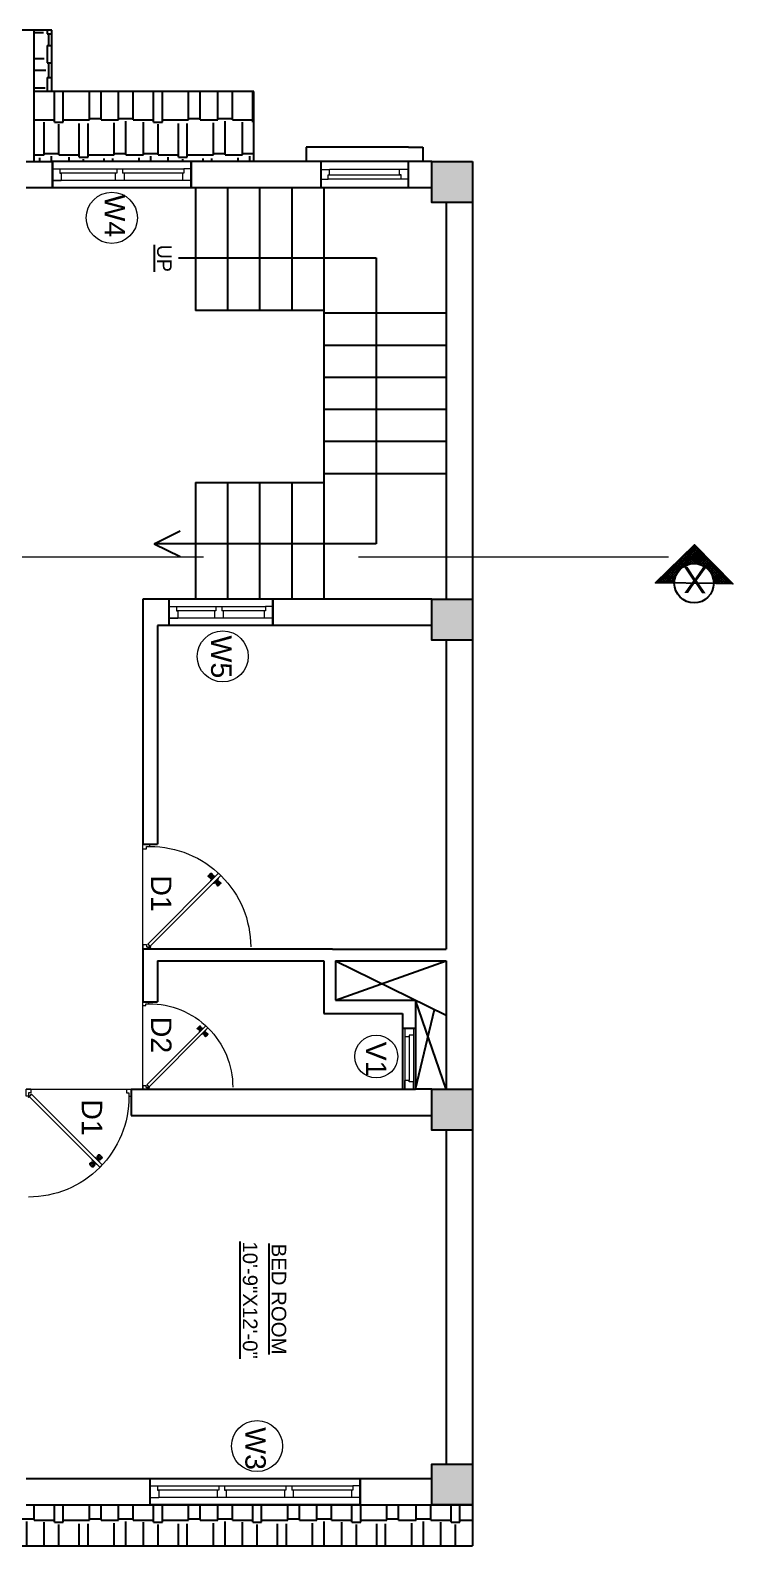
# Model space of a CAD drawing. Header units: inches. Extents: x 1397 to 20304, y -27267 to -746.
# Drawn here: x 16453 to 16694, y -18930 to -18411 of the extents above; entities that cross this region are included whole.
import ezdxf

# ---------------------------------------------------------------- set-up
doc = ezdxf.new("R2010")
doc.units = ezdxf.units.IN
doc.header["$LTSCALE"] = 17
doc.header["$MEASUREMENT"] = 0
doc.linetypes.add('21_FP_00$0$HIDDEN', pattern=[0.375, 0.25, -0.125])
doc.linetypes.add('PHANTOM2', pattern=[1.25, 0.625, -0.125, 0.125, -0.125, 0.125, -0.125])
for name, color, linetype, lineweight in [('25 BOT BAR', 12, 'Continuous', 25), ('aa_section_line', 2, 'PHANTOM2', 13), ('DOOR & WIN', 1, 'Continuous', 25), ('OUTLINE', 1, 'Continuous', 25), ('PUERTAS', 7, 'Continuous', 9), ('TEXT', 231, 'Continuous', 20), ('WINDOW FRAME PLAN', 162, 'Continuous', 18)]:
    doc.layers.add(name, color=color, linetype=linetype, lineweight=lineweight)
doc.layers.add('A-Sect-Iden', color=111, linetype='Continuous')
doc.styles.add('DIMTEXT', font='arial.ttf', dxfattribs={"height": 6})
doc.styles.add('HEADING', font='swissel.ttf')
pattern_1 = [(360, (34998.502, -8445.25), (25.5, 12), [6, -5, 7, -3, 9, -4]), (360, (35004.502, -8444.75), (25.5, 12), [5, -19, 4, -6]), (360, (35016.502, -8446), (25.5, 12), [3, -31]), (90, (34998.502, -8445.25), (-8.5, 12), [11.5, -36.5]), (90, (35004.502, -8445.25), (-8.5, 12), [11.25, -36.75]), (90, (35009.502, -8445.25), (-8.5, 12), [10.5, -37.5]), (90, (35016.502, -8446), (-8.5, 12), [11.5, -36.5]), (90, (35019.502, -8446), (-8.5, 12), [11.5, -36.5]), (90, (35028.502, -8445.25), (-8.5, 12), [11, -37])]

# ---------------------------------------------------------------- blocks, each defined once
blk = doc.blocks.new('3ft')
at = {"layer": 'PUERTAS', "color": 6}
for p, q in [((1.01, 2.52), (25.23, 26.74)), ((26.05, 25.92), (25.23, 26.74)), ((26.05, 25.92), (1.77, 1.64)), ((0, 2.4), (0, 0)), ((0.72, 2.4), (0, 2.4)), ((1.6, 0), (0, 0)), ((0.72, 1.52), (0.72, 2.44)), ((0.8, 1.52), (0.72, 1.52)), ((0.8, 1.52), (0.8, 2.41)), ((0.8, 1.2), (0.8, 1.52)), ((1.6, 1.2), (0.8, 1.2)), ((1.57, 1.84), (0.94, 2.47)), ((1.63, 1.89), (0.97, 2.55)), ((1.63, 1.89), (1.57, 1.84)), ((1.77, 1.64), (1.57, 1.84)), ((1.6, 0), (1.6, 1.2)), ((34.4, 0), (34.4, 1.2)), ((34.4, 1.2), (35.2, 1.2)), ((34.4, 0), (36, 0)), ((35.2, 1.2), (35.2, 2.4)), ((35.2, 2.4), (36, 2.4)), ((36, 0), (36, 2.4))]:
    blk.add_line(p, q, dxfattribs=at)
at = {"layer": 'PUERTAS', "color": 1}
for p, q in [((21.67, 25.73), (22.17, 26.23)), ((21.7, 25.82), (22.14, 26.26)), ((22.58, 26.7), (22.14, 26.26)), ((22.67, 26.73), (22.17, 26.23)), ((22.61, 26.67), (22.58, 26.7)), ((23.45, 25.91), (22.79, 26.73)), ((22.49, 24.95), (21.67, 25.61)), ((21.73, 25.79), (21.7, 25.82)), ((22.6, 24.96), (23.02, 25.38)), ((22.61, 24.25), (22.92, 24.72)), ((22.62, 24.13), (22.61, 24.14)), ((22.7, 25.07), (22.71, 25.06)), ((22.82, 25.06), (23.08, 25.32)), ((22.94, 24.95), (22.83, 25.07)), ((22.92, 24.72), (22.92, 24.72)), ((22.93, 24.94), (23.19, 25.21)), ((22.93, 24.84), (22.93, 24.83)), ((23.44, 25.81), (23.02, 25.38)), ((23.34, 25.58), (23.08, 25.32)), ((23.46, 25.47), (23.19, 25.21)), ((23.33, 25.7), (23.34, 25.69)), ((23.45, 25.46), (23.33, 25.57)), ((23.44, 23.31), (23.45, 23.3)), ((23.56, 23.3), (24.03, 23.61)), ((23.57, 25.47), (23.57, 25.47)), ((24.15, 25.79), (23.68, 25.48)), ((23.68, 25.48), (23.68, 25.48)), ((24.03, 23.61), (24.03, 23.62)), ((24.14, 23.62), (24.14, 23.62)), ((24.25, 23.62), (24.51, 23.89)), ((24.27, 25.78), (24.26, 25.79)), ((24.26, 23.29), (24.69, 23.71)), ((24.26, 23.63), (24.37, 23.52)), ((24.26, 23.18), (24.92, 22.37)), ((24.37, 23.52), (24.63, 23.77)), ((24.37, 23.4), (24.37, 23.4)), ((24.78, 24.15), (24.51, 23.89)), ((24.89, 24.03), (24.63, 23.77)), ((25.11, 24.14), (24.69, 23.71)), ((24.77, 24.14), (24.88, 24.03)), ((24.79, 24.38), (24.78, 24.37)), ((24.78, 24.26), (24.78, 24.26)), ((25.1, 24.84), (24.79, 24.38)), ((25, 24.03), (25, 24.03)), ((25.04, 22.36), (25.54, 22.86)), ((25.09, 24.96), (25.1, 24.95)), ((25.1, 22.42), (25.13, 22.39)), ((25.13, 22.39), (25.57, 22.83)), ((25.22, 24.14), (26.03, 23.48)), ((26.04, 23.37), (25.54, 22.86)), ((26.01, 23.27), (25.57, 22.83)), ((25.98, 23.3), (26.01, 23.27))]:
    blk.add_line(p, q, dxfattribs=at)
at = {"layer": 'PUERTAS', "color": 8}
for p, q in [((22.13, 26.28), (21.98, 26.13)), ((22.88, 25.24), (22.01, 26.06)), ((22.13, 26.28), (22.27, 26.42)), ((22.29, 26.41), (22.27, 26.42)), ((23.16, 25.52), (22.34, 26.39)), ((23.3, 25.66), (22.5, 26.56)), ((23.41, 25.77), (22.65, 26.71)), ((23.46, 25.83), (22.72, 26.75)), ((22.57, 24.94), (21.65, 25.68)), ((22.63, 24.99), (21.69, 25.75)), ((22.74, 25.1), (21.84, 25.9)), ((22.69, 24.32), (23.02, 24.83)), ((22.95, 24.96), (22.84, 25.07)), ((22.98, 24.99), (22.86, 25.1)), ((23.03, 25.04), (22.91, 25.15)), ((22.91, 24.53), (23.1, 24.91)), ((23.11, 25.12), (22.99, 25.23)), ((23.13, 24.76), (23.18, 24.99)), ((23.28, 25.3), (23.17, 25.41)), ((23.36, 25.37), (23.25, 25.49)), ((23.31, 24.94), (23.28, 25.08)), ((23.41, 25.43), (23.3, 25.54)), ((23.46, 25.09), (23.32, 25.13)), ((23.44, 25.45), (23.33, 25.56)), ((23.64, 25.27), (23.41, 25.22)), ((23.87, 25.49), (23.49, 25.3)), ((24.08, 25.71), (23.57, 25.38)), ((23.63, 23.38), (24.14, 23.72)), ((23.84, 23.6), (24.22, 23.79)), ((24.07, 23.82), (24.3, 23.88)), ((24.25, 24), (24.39, 23.97)), ((24.25, 23.26), (24.99, 22.34)), ((24.27, 23.64), (24.38, 23.53)), ((24.3, 23.67), (24.41, 23.56)), ((24.3, 23.32), (25.06, 22.38)), ((24.35, 23.72), (24.46, 23.61)), ((24.4, 24.15), (24.43, 24.01)), ((24.41, 23.43), (25.2, 22.53)), ((24.43, 23.8), (24.54, 23.69)), ((24.58, 24.33), (24.52, 24.1)), ((24.55, 23.57), (25.37, 22.7)), ((24.6, 23.97), (24.72, 23.86)), ((24.8, 24.56), (24.61, 24.18)), ((25.02, 24.77), (24.68, 24.26)), ((24.68, 24.05), (24.79, 23.94)), ((24.73, 24.1), (24.85, 23.99)), ((24.76, 24.13), (24.87, 24.02)), ((24.83, 23.85), (25.7, 23.03)), ((24.97, 23.99), (25.87, 23.2)), ((25.08, 24.1), (26.02, 23.34)), ((25.14, 24.15), (26.06, 23.41)), ((25.58, 22.82), (25.43, 22.67)), ((25.58, 22.82), (25.73, 22.97)), ((25.72, 22.98), (25.73, 22.97)), ((0, 0), (36, 0))]:
    blk.add_line(p, q, dxfattribs=at)
at = {"layer": 'PUERTAS', "color": 2}
for p, q in [((21.99, 26.11), (21.98, 26.13)), ((25.42, 22.68), (25.43, 22.67))]:
    blk.add_line(p, q, dxfattribs=at)
at = {"layer": 'PUERTAS', "color": 6}
for radius in [0.155, 0.0752]:
    blk.add_circle((0.82, 2.56), radius, dxfattribs=at)
blk.add_arc((0.82, 2.56), 34.38, 359.7285, 90.0333, dxfattribs=at)
at = {"layer": 'PUERTAS', "color": 1}
for centre, start, end in [((22.73, 26.68), 38.9236, 135), ((22.54, 25.01), 231.0764, 315), ((22.67, 24.2), 135, 225), ((22.77, 25.12), 225, 315), ((22.99, 24.89), 135, 219.7428), ((22.87, 24.78), 315, 39.7428), ((23.28, 25.63), 315, 45), ((23.39, 25.86), 315, 38.9236), ((23.51, 23.36), 225, 315), ((23.51, 25.41), 50.2572, 135), ((23.62, 25.53), 230.2572, 315), ((24.09, 23.56), 50.2572, 135), ((24.2, 23.68), 230.2572, 315), ((24.2, 25.73), 45, 135), ((24.32, 23.23), 135, 218.9236), ((24.42, 23.46), 135, 225), ((24.84, 24.31), 135, 219.7428), ((24.72, 24.21), 315, 39.7428), ((24.94, 23.98), 45, 135), ((24.98, 22.42), 218.9236, 315), ((25.04, 24.89), 315, 45), ((25.17, 24.08), 51.0764, 135), ((25.98, 23.42), 315, 51.0764)]:
    blk.add_arc(centre, 0.08, start, end, dxfattribs=at)
blk = doc.blocks.new('*U2802')
at = {"color": 3, "xscale": -1}
blk.add_blockref('3ft', (42, 0), dxfattribs=at)
blk = doc.blocks.new('2ft6in')
at = {"layer": 'PUERTAS', "color": 2}
for p, q in [((0.84, 2.1), (21.02, 22.28)), ((21.71, 21.6), (1.47, 1.37)), ((18.33, 21.76), (18.31, 21.77)), ((21.71, 21.6), (21.02, 22.28)), ((21.18, 18.9), (21.2, 18.89)), ((0, 2), (0, 0)), ((0.6, 2), (0, 2)), ((1.33, 0), (0, 0)), ((0.6, 1.26), (0.6, 2.04)), ((0.67, 1.26), (0.6, 1.26)), ((0.67, 1.26), (0.67, 2.01)), ((0.67, 1), (0.67, 1.26)), ((1.33, 1), (0.67, 1)), ((1.31, 1.53), (0.79, 2.06)), ((1.36, 1.58), (0.81, 2.12)), ((1.36, 1.58), (1.31, 1.53)), ((1.47, 1.37), (1.31, 1.53)), ((1.33, 0), (1.33, 1)), ((28.67, 0), (28.67, 1)), ((28.67, 1), (29.33, 1)), ((28.67, 0), (30, 0)), ((29.33, 1), (29.33, 2)), ((29.33, 2), (30, 2)), ((30, 0), (30, 2))]:
    blk.add_line(p, q, dxfattribs=at)
at = {"layer": 'PUERTAS', "color": 8}
for p, q in [((18.81, 20.78), (18.04, 21.4)), ((18.86, 20.83), (18.08, 21.46)), ((18.95, 20.92), (18.2, 21.58)), ((18.44, 21.9), (18.31, 21.77)), ((19.07, 21.03), (18.34, 21.72)), ((18.44, 21.9), (18.56, 22.02)), ((18.58, 22.01), (18.56, 22.02)), ((19.3, 21.26), (18.61, 22)), ((19.42, 21.38), (18.75, 22.14)), ((19.51, 21.48), (18.88, 22.26)), ((19.55, 21.53), (18.93, 22.3)), ((19.13, 20.8), (19.03, 20.9)), ((19.15, 20.82), (19.05, 20.92)), ((19.19, 20.87), (19.1, 20.96)), ((19.25, 20.93), (19.16, 21.02)), ((19.28, 20.63), (19.32, 20.83)), ((19.4, 21.08), (19.31, 21.17)), ((19.47, 21.15), (19.38, 21.24)), ((19.43, 20.78), (19.4, 20.9)), ((19.51, 21.19), (19.42, 21.28)), ((19.55, 20.91), (19.43, 20.94)), ((19.53, 21.21), (19.44, 21.3)), ((19.7, 21.06), (19.51, 21.01)), ((19.89, 21.24), (19.58, 21.08)), ((20.07, 21.42), (19.64, 21.15)), ((18.91, 20.27), (19.19, 20.69)), ((19.09, 20.44), (19.25, 20.76)), ((19.69, 19.49), (20.12, 19.76)), ((19.87, 19.67), (20.18, 19.83)), ((20.06, 19.85), (20.25, 19.9)), ((20.21, 20), (20.33, 19.97)), ((20.21, 19.38), (20.83, 18.61)), ((20.23, 19.7), (20.32, 19.61)), ((20.25, 19.72), (20.34, 19.63)), ((20.25, 19.43), (20.88, 18.65)), ((20.29, 19.76), (20.38, 19.67)), ((20.33, 20.13), (20.36, 20.01)), ((20.34, 19.53), (21, 18.77)), ((20.36, 19.83), (20.45, 19.74)), ((20.48, 20.28), (20.44, 20.08)), ((20.46, 19.64), (21.14, 18.91)), ((20.5, 19.98), (20.6, 19.89)), ((20.67, 20.47), (20.51, 20.15)), ((20.85, 20.64), (20.57, 20.22)), ((20.57, 20.04), (20.66, 19.95)), ((20.61, 20.09), (20.7, 19.99)), ((20.63, 20.11), (20.72, 20.01)), ((20.69, 19.87), (21.42, 19.19)), ((20.81, 19.99), (21.56, 19.33)), ((20.9, 20.08), (21.68, 19.45)), ((20.95, 20.13), (21.72, 19.51)), ((21.32, 19.01), (21.2, 18.89)), ((21.32, 19.01), (21.44, 19.14)), ((21.43, 19.15), (21.44, 19.14)), ((0, 0), (30, 0))]:
    blk.add_line(p, q, dxfattribs=at)
at = {"layer": 'PUERTAS', "color": 1}
for p, q in [((18.06, 21.44), (18.48, 21.86)), ((18.74, 20.79), (18.06, 21.34)), ((18.08, 21.51), (18.45, 21.88)), ((18.11, 21.49), (18.08, 21.51)), ((18.82, 22.25), (18.45, 21.88)), ((18.9, 22.28), (18.48, 21.86)), ((18.84, 22.23), (18.82, 22.25)), ((18.83, 20.8), (19.18, 21.15)), ((18.92, 20.89), (18.93, 20.88)), ((19.54, 21.59), (18.99, 22.27)), ((19.02, 20.88), (19.24, 21.1)), ((19.12, 20.8), (19.03, 20.89)), ((19.11, 20.79), (19.33, 21.01)), ((19.54, 21.5), (19.18, 21.15)), ((19.45, 21.31), (19.24, 21.1)), ((19.55, 21.22), (19.33, 21.01)), ((19.45, 21.41), (19.45, 21.41)), ((19.54, 21.22), (19.45, 21.31)), ((19.64, 21.23), (19.64, 21.23)), ((19.74, 21.24), (19.73, 21.23)), ((20.12, 21.49), (19.74, 21.24)), ((20.22, 21.48), (20.22, 21.49)), ((20.91, 20.8), (20.91, 20.79)), ((18.84, 20.21), (19.1, 20.6)), ((18.85, 20.11), (18.84, 20.12)), ((19.1, 20.7), (19.11, 20.69)), ((19.1, 20.6), (19.1, 20.6)), ((19.53, 19.43), (19.54, 19.42)), ((19.64, 19.42), (20.02, 19.67)), ((20.02, 19.67), (20.03, 19.68)), ((20.12, 19.68), (20.12, 19.68)), ((20.21, 19.69), (20.43, 19.9)), ((20.22, 19.41), (20.57, 19.76)), ((20.22, 19.69), (20.31, 19.6)), ((20.22, 19.32), (20.76, 18.64)), ((20.31, 19.6), (20.52, 19.81)), ((20.31, 19.5), (20.31, 19.5)), ((20.65, 20.12), (20.43, 19.9)), ((20.74, 20.03), (20.52, 19.81)), ((20.93, 20.11), (20.57, 19.76)), ((20.64, 20.11), (20.73, 20.02)), ((20.66, 20.31), (20.65, 20.31)), ((20.65, 20.21), (20.65, 20.22)), ((20.91, 20.7), (20.66, 20.31)), ((20.84, 20.02), (20.83, 20.03)), ((20.86, 18.63), (21.28, 19.05)), ((20.91, 18.68), (20.94, 18.66)), ((20.94, 18.66), (21.31, 19.03)), ((21.02, 20.12), (21.7, 19.57)), ((21.7, 19.47), (21.28, 19.05)), ((21.67, 19.4), (21.31, 19.03)), ((21.65, 19.42), (21.67, 19.4))]:
    blk.add_line(p, q, dxfattribs=at)
at = {"layer": 'PUERTAS', "color": 2}
for radius in [0.129, 0.0627]:
    blk.add_circle((0.68, 2.14), radius, dxfattribs=at)
at = {"layer": 'PUERTAS', "color": 8}
blk.add_arc((0.68, 2.14), 28.65, 359.7285, 90.0333, dxfattribs=at)
at = {"layer": 'PUERTAS', "color": 1}
for centre, start, end in [((18.78, 20.84), 231.0764, 315), ((18.94, 22.23), 38.9236, 135), ((18.97, 20.93), 225, 315), ((19.16, 20.74), 135, 219.7428), ((19.4, 21.36), 315, 45), ((19.49, 21.55), 315, 38.9236), ((19.6, 21.18), 50.2572, 135), ((19.68, 21.28), 230.2572, 315), ((20.17, 21.44), 45, 135), ((20.87, 20.75), 315, 45), ((18.89, 20.16), 135, 225), ((19.06, 20.65), 315, 39.7428), ((19.59, 19.47), 225, 315), ((20.07, 19.63), 50.2572, 135), ((20.16, 19.73), 230.2572, 315), ((20.27, 19.36), 135, 218.9236), ((20.35, 19.55), 135, 225), ((20.7, 20.26), 135, 219.7428), ((20.6, 20.17), 315, 39.7428), ((20.78, 19.98), 45, 135), ((20.82, 18.68), 218.9236, 315), ((20.98, 20.07), 51.0764, 135), ((21.65, 19.52), 315, 51.0764)]:
    blk.add_arc(centre, 0.0667, start, end, dxfattribs=at)
blk = doc.blocks.new('*U2794')
at = {"color": 3, "xscale": -1}
blk.add_blockref('2ft6in', (42, 0), dxfattribs=at)
blk = doc.blocks.new('*U3030')
at = {"color": 3}
blk.add_blockref('3ft', (0, 0), dxfattribs=at)
blk = doc.blocks.new("W4'")
at = {"layer": '25 BOT BAR'}
for p, q in [((9894.28, -8421.4), (9894.28, -8468.92)), ((9903.28, -8421.4), (9903.28, -8468.92))]:
    blk.add_line(p, q, dxfattribs=at)
at = {"layer": 'DOOR & WIN'}
blk.add_line((9903.28, -8421.4), (9894.28, -8421.4), dxfattribs=at)
at = {"layer": 'OUTLINE'}
blk.add_line((9903.28, -8468.92), (9894.28, -8468.92), dxfattribs=at)
at = {"layer": 'WINDOW FRAME PLAN'}
for p, q in [((9896.78, -8421.4), (9896.78, -8423.9)), ((9896.78, -8468.92), (9896.78, -8423.9)), ((9896.78, -8423.9), (9898.28, -8423.9)), ((9898.28, -8423.9), (9898.28, -8424.4)), ((9898.28, -8424.4), (9898.28, -8444.9)), ((9898.28, -8424.4), (9900.78, -8424.4)), ((9900.78, -8421.4), (9900.78, -8424.4)), ((9900.78, -8424.4), (9900.78, -8468.92)), ((9896.78, -8444.9), (9898.28, -8444.9)), ((9898.28, -8444.4), (9900.78, -8444.4)), ((9896.78, -8446.9), (9898.28, -8446.9)), ((9898.28, -8446.9), (9898.28, -8447.4)), ((9898.28, -8446.9), (9898.28, -8466.42)), ((9898.28, -8447.4), (9900.78, -8447.4)), ((9896.78, -8468.92), (9896.78, -8466.42)), ((9896.78, -8466.42), (9898.28, -8466.42)), ((9898.28, -8465.92), (9900.78, -8465.92)), ((9898.28, -8466.42), (9898.28, -8465.92)), ((9900.78, -8468.92), (9900.78, -8465.92))]:
    blk.add_line(p, q, dxfattribs=at)
blk = doc.blocks.new('ffddd')
at = {"layer": 'DOOR & WIN'}
for p, q in [((-13345.31, -2388.07), (-13345.31, -2316.07)), ((-13336.31, -2316.07), (-13345.31, -2316.07)), ((-13336.31, -2316.07), (-13336.31, -2388.07)), ((-13336.31, -2388.07), (-13345.31, -2388.07)), ((-13336.31, -2388.07), (-13345.31, -2388.07))]:
    blk.add_line(p, q, dxfattribs=at)
at = {"layer": 'WINDOW FRAME PLAN'}
for p, q in [((-13342.81, -2316.07), (-13342.81, -2318.57)), ((-13338.81, -2316.07), (-13338.81, -2319.07)), ((-13342.81, -2385.57), (-13342.81, -2318.57)), ((-13342.81, -2318.57), (-13341.31, -2318.57)), ((-13341.31, -2318.57), (-13341.31, -2319.07)), ((-13341.31, -2319.07), (-13341.31, -2339.57)), ((-13341.31, -2319.07), (-13338.81, -2319.07)), ((-13338.81, -2319.07), (-13338.81, -2385.07)), ((-13342.81, -2339.57), (-13341.31, -2339.57)), ((-13342.81, -2341.57), (-13341.31, -2341.57)), ((-13341.31, -2339.07), (-13338.81, -2339.07)), ((-13341.31, -2341.57), (-13341.31, -2342.07)), ((-13341.31, -2341.57), (-13341.31, -2362.57)), ((-13341.31, -2342.07), (-13338.81, -2342.07)), ((-13342.81, -2362.57), (-13341.31, -2362.57)), ((-13341.31, -2362.07), (-13338.81, -2362.07)), ((-13341.31, -2362.57), (-13341.31, -2362.07)), ((-13342.81, -2364.57), (-13341.31, -2364.57)), ((-13341.31, -2364.57), (-13341.31, -2385.57)), ((-13341.31, -2365.07), (-13338.81, -2365.07)), ((-13342.81, -2388.07), (-13342.81, -2385.57)), ((-13342.81, -2385.57), (-13341.31, -2385.57)), ((-13341.31, -2385.07), (-13338.81, -2385.07)), ((-13341.31, -2385.57), (-13341.31, -2385.07)), ((-13338.81, -2388.07), (-13338.81, -2385.07))]:
    blk.add_line(p, q, dxfattribs=at)

msp = doc.modelspace()

# ---------------------------------------------------------------- hatches: boundary and pattern name
at = {"layer": 'A-Sect-Iden', "ltscale": 0.5}
h = msp.add_hatch(dxfattribs=at)
h.set_pattern_fill('ANSI37', color=2, scale=5, angle=270, style=0)
h.set_pattern_definition([(315, (10498.766, 7249.00305), (0.441941738, 0.441941738), []), (45, (10498.766, 7249.00305), (-0.441941738, 0.441941738), [])])
h.paths.add_polyline_path([(16673.53, -18600), (16667.04, -18599.94), (16680.42, -18586.83), (16693.53, -18600.21), (16687.03, -18600.14, 1)])
at = {"layer": 'DOOR & WIN'}
h = msp.add_hatch(color=256, dxfattribs=at)
h.dxf.hatch_style = 1
h.paths.add_polyline_path([(16604.34, -18469.54), (16604.34, -18455.54), (16590.34, -18455.54), (16590.34, -18469.54)])
h = msp.add_hatch(color=256, dxfattribs=at)
h.dxf.hatch_style = 1
h.paths.add_polyline_path([(16604.34, -18619.54), (16604.34, -18605.54), (16590.34, -18605.54), (16590.34, -18619.54)])
h = msp.add_hatch(color=256, dxfattribs=at)
h.dxf.hatch_style = 1
h.paths.add_polyline_path([(16604.34, -18787.54), (16604.34, -18773.54), (16590.34, -18773.54), (16590.34, -18787.54)])
h = msp.add_hatch(color=256, dxfattribs=at)
h.dxf.hatch_style = 1
h.paths.add_polyline_path([(16604.34, -18916), (16604.34, -18902), (16590.34, -18902), (16590.34, -18916)])
at = {"layer": 'OUTLINE'}
h = msp.add_hatch(dxfattribs=at)
h.set_pattern_fill('AR-RSHKE', color=8, angle=270)
h.set_pattern_definition([(270, (34998.502, -8445.25), (12, -25.5), [6, -5, 7, -3, 9, -4]), (270, (34999.002, -8451.25), (12, -25.5), [5, -19, 4, -6]), (270, (34997.752, -8463.25), (12, -25.5), [3, -31]), (360, (34998.502, -8445.25), (12, 8.5), [11.5, -36.5]), (360, (34998.502, -8451.25), (12, 8.5), [11.25, -36.75]), (360, (34998.502, -8456.25), (12, 8.5), [10.5, -37.5]), (360, (34997.752, -8463.25), (12, 8.5), [11.5, -36.5]), (360, (34997.752, -8466.25), (12, 8.5), [11.5, -36.5]), (360, (34998.502, -8475.25), (12, 8.5), [11, -37])])
h.paths.add_polyline_path([(16460.1, -18431.54), (16460.1, -18410.54), (16454.1, -18410.54), (16454.1, -18431.54)])
h = msp.add_hatch(dxfattribs=at)
h.set_pattern_fill('AR-RSHKE', color=8, angle=360)
h.set_pattern_definition(pattern_1)
h.paths.add_polyline_path([(16454.1, -18431.54), (16454.1, -18455.54), (16460.34, -18455.54), (16507.86, -18455.54), (16529.34, -18455.54), (16529.34, -18431.54)])
h = msp.add_hatch(dxfattribs=at)
h.set_pattern_fill('AR-RSHKE', color=8, angle=360)
h.set_pattern_definition(pattern_1)
h.paths.add_polyline_path([(16604.34, -18930), (16604.34, -18916), (16590.34, -18916), (16451.34, -18916), (16437.34, -18916), (16102.34, -18916), (16102.34, -18930)])

# ---------------------------------------------------------------- linework, layer by layer
at = {"layer": '25 BOT BAR'}
for p, q in [((16460.1, -18410.54), (16300.1, -18410.54)), ((16454.1, -18455.54), (16454.1, -18410.54)), ((16460.1, -18431.54), (16460.1, -18410.54)), ((16529.34, -18431.54), (16454.1, -18431.54)), ((16529.34, -18455.54), (16529.34, -18431.54)), ((16552.34, -18450.54), (16547.34, -18450.54)), ((16547.34, -18450.54), (16547.34, -18455.54)), ((16582.34, -18450.54), (16552.34, -18450.54)), ((16582.34, -18450.54), (16587.34, -18450.54)), ((16587.34, -18450.54), (16587.34, -18455.54)), ((16451.34, -18455.54), (16460.34, -18455.54)), ((16460.34, -18455.54), (16460.34, -18464.54)), ((16552.34, -18455.54), (16507.86, -18455.54)), ((16507.86, -18455.54), (16507.86, -18464.54)), ((16582.34, -18455.54), (16552.34, -18455.54)), ((16552.34, -18455.54), (16552.34, -18464.54)), ((16590.34, -18455.54), (16571.16, -18455.54)), ((16582.34, -18464.54), (16582.34, -18455.54)), ((16460.34, -18464.54), (16451.34, -18464.54)), ((16590.34, -18464.54), (16507.86, -18464.54)), ((16509.34, -18464.54), (16509.34, -18506.54)), ((16520.34, -18464.54), (16520.34, -18506.54)), ((16531.34, -18464.54), (16531.34, -18506.54)), ((16542.34, -18464.54), (16542.34, -18506.54)), ((16553.34, -18464.54), (16553.34, -18506.54)), ((16595.34, -18469.54), (16595.34, -18563.54)), ((16604.34, -18469.54), (16604.34, -18605.54)), ((16503.55, -18488.54), (16571.34, -18488.54)), ((16571.34, -18488.54), (16571.34, -18586.54)), ((16553.34, -18506.54), (16509.34, -18506.54)), ((16553.34, -18506.54), (16553.34, -18565.54)), ((16595.34, -18507.54), (16553.34, -18507.54)), ((16595.34, -18518.54), (16553.34, -18518.54)), ((16595.34, -18529.54), (16553.34, -18529.54)), ((16595.34, -18540.54), (16553.34, -18540.54)), ((16595.34, -18551.54), (16553.34, -18551.54)), ((16509.34, -18565.54), (16509.34, -18605.54)), ((16509.34, -18565.54), (16553.34, -18565.54)), ((16520.34, -18565.54), (16520.34, -18605.54)), ((16531.34, -18565.54), (16531.34, -18605.54)), ((16542.34, -18565.54), (16542.34, -18605.54)), ((16595.34, -18562.54), (16553.34, -18562.54)), ((16553.34, -18565.54), (16553.34, -18605.54)), ((16595.34, -18563.54), (16595.34, -18605.54)), ((16495.21, -18586.54), (16504.05, -18582.14)), ((16571.34, -18586.54), (16495.21, -18586.54)), ((16495.21, -18586.54), (16504.05, -18590.93)), ((16590.34, -18605.54), (16491.34, -18605.54)), ((16491.34, -18605.54), (16491.34, -18689.54)), ((16535.86, -18605.54), (16500.34, -18605.54)), ((16535.86, -18605.54), (16535.86, -18614.54)), ((16590.34, -18614.54), (16496.34, -18614.54)), ((16496.34, -18614.54), (16496.34, -18689.54)), ((16535.86, -18614.54), (16500.34, -18614.54)), ((16491.34, -18689.54), (16496.34, -18689.54)), ((16491.34, -18725.54), (16491.34, -18743.54)), ((16556.34, -18725.54), (16595.34, -18725.54)), ((16496.34, -18729.54), (16496.34, -18743.54)), ((16557.34, -18743.04), (16595.34, -18729.54)), ((16557.34, -18729.54), (16595.34, -18748.19)), ((16491.34, -18743.54), (16496.34, -18743.54)), ((16584.84, -18743.04), (16584.84, -18773.54)), ((16595.34, -18773.54), (16584.84, -18743.04)), ((16584.84, -18773.54), (16591.36, -18746.24)), ((16580.34, -18747.54), (16580.34, -18773.54)), ((16580.34, -18752.54), (16584.84, -18752.54)), ((16487.34, -18773.54), (16487.34, -18782.54)), ((16580.34, -18773.54), (16584.84, -18773.54)), ((16590.34, -18773.54), (16584.84, -18773.54)), ((16604.34, -18916), (16604.34, -18930))]:
    msp.add_line(p, q, dxfattribs=at)
at = {"layer": 'A-Sect-Iden', "ltscale": 0.5}
msp.add_lwpolyline([(16688.03, -18600.19), (16667.06, -18599.97), (16680.44, -18586.87), (16693.54, -18600.24), (16688.03, -18600.19)], dxfattribs=at)
msp.add_circle((16680.28, -18600.07), 6.75, dxfattribs=at)
at = {"layer": 'aa_section_line', "linetype": '21_FP_00$0$HIDDEN', "ltscale": 25}
msp.add_line((16671.53, -18591.11), (16077.74, -18591.1), dxfattribs=at)
at = {"layer": 'DOOR & WIN'}
for p, q in [((16535.86, -18614.54), (16535.86, -18605.54)), ((16604.34, -18605.54), (16604.34, -18916)), ((16595.34, -18619.54), (16595.34, -18725.54)), ((16556.34, -18725.54), (16491.34, -18725.54)), ((16553.34, -18729.54), (16553.34, -18747.54)), ((16557.34, -18729.54), (16557.34, -18743.04)), ((16595.34, -18729.54), (16595.34, -18773.54)), ((16595.34, -18787.54), (16595.34, -18902)), ((16451.34, -18907), (16590.34, -18907)), ((16451.34, -18916), (16604.34, -18916)), ((16102.34, -18930), (16604.34, -18930))]:
    msp.add_line(p, q, dxfattribs=at)
at = {"layer": 'OUTLINE'}
for p, q in [((16500.34, -18614.54), (16500.34, -18605.54)), ((16496.34, -18729.54), (16553.34, -18729.54)), ((16557.34, -18729.54), (16595.34, -18729.54)), ((16557.34, -18743.04), (16584.84, -18743.04)), ((16553.34, -18747.54), (16580.34, -18747.54)), ((16487.34, -18773.54), (16491.34, -18773.54)), ((16491.34, -18773.54), (16580.34, -18773.54)), ((16487.34, -18782.54), (16590.34, -18782.54)), ((16565.84, -18907), (16565.84, -18916))]:
    msp.add_line(p, q, dxfattribs=at)
for points in [[(16604.34, -18455.54), (16604.34, -18469.54), (16590.34, -18469.54), (16590.34, -18455.54)], [(16604.34, -18605.54), (16604.34, -18619.54), (16590.34, -18619.54), (16590.34, -18605.54)], [(16604.34, -18773.54), (16604.34, -18787.54), (16590.34, -18787.54), (16590.34, -18773.54)], [(16604.34, -18902), (16604.34, -18916), (16590.34, -18916), (16590.34, -18902)]]:
    msp.add_lwpolyline(points, close=True, dxfattribs=at)
at = {"layer": 'TEXT'}
for centre, radius in [((16480.67, -18474.82), 8.75), ((16518.71, -18625.18), 8.75), ((16571.34, -18762.32), 7.35), ((16530.46, -18895.87), 8.75)]:
    msp.add_circle(centre, radius, dxfattribs=at)
at = {"layer": 'WINDOW FRAME PLAN'}
for p, q in [((16552.34, -18458.3), (16555.34, -18458.3)), ((16552.34, -18461.6), (16554.84, -18461.6)), ((16554.84, -18460.11), (16579.84, -18460.11)), ((16554.84, -18460.11), (16555.34, -18460.11)), ((16554.84, -18461.6), (16554.84, -18460.11)), ((16579.84, -18461.6), (16554.84, -18461.6)), ((16579.34, -18458.3), (16555.34, -18458.3)), ((16555.34, -18460.11), (16555.34, -18458.3)), ((16579.34, -18460.11), (16579.34, -18458.3)), ((16582.34, -18458.3), (16579.34, -18458.3)), ((16579.84, -18460.11), (16579.34, -18460.11)), ((16579.84, -18461.6), (16579.84, -18460.11)), ((16582.34, -18461.6), (16579.84, -18461.6)), ((16500.34, -18608.04), (16533.36, -18608.04)), ((16500.34, -18608.04), (16502.84, -18608.04)), ((16532.86, -18612.04), (16500.34, -18612.04)), ((16500.34, -18612.04), (16503.34, -18612.04)), ((16502.84, -18608.04), (16502.84, -18609.54)), ((16502.84, -18609.54), (16503.34, -18609.54)), ((16516.36, -18609.54), (16502.84, -18609.54)), ((16503.34, -18609.54), (16503.34, -18612.04)), ((16515.86, -18609.54), (16515.86, -18612.04)), ((16516.36, -18609.54), (16515.86, -18609.54)), ((16516.36, -18608.04), (16516.36, -18609.54)), ((16518.36, -18608.04), (16518.36, -18609.54)), ((16532.86, -18609.54), (16518.36, -18609.54)), ((16518.86, -18609.54), (16518.86, -18612.04)), ((16532.86, -18609.54), (16532.86, -18612.04)), ((16533.36, -18609.54), (16532.86, -18609.54)), ((16535.86, -18612.04), (16532.86, -18612.04)), ((16535.86, -18608.04), (16533.36, -18608.04)), ((16533.36, -18608.04), (16533.36, -18609.54)), ((16581.09, -18752.54), (16581.09, -18773.54)), ((16581.09, -18752.54), (16581.09, -18755.54)), ((16584.09, -18752.54), (16584.09, -18773.54)), ((16584.09, -18752.54), (16584.09, -18755.04)), ((16582.59, -18755.54), (16581.09, -18755.54)), ((16584.09, -18755.04), (16582.59, -18755.04)), ((16582.59, -18755.04), (16582.59, -18755.54)), ((16582.59, -18755.54), (16582.59, -18770.54)), ((16581.09, -18773.54), (16581.09, -18770.54)), ((16582.59, -18770.54), (16581.09, -18770.54)), ((16582.59, -18771.04), (16582.59, -18770.54)), ((16584.09, -18771.04), (16582.59, -18771.04)), ((16584.09, -18773.54), (16584.09, -18771.04))]:
    msp.add_line(p, q, dxfattribs=at)

# ---------------------------------------------------------------- block references
at = {"layer": '25 BOT BAR', "rotation": 270}
msp.add_blockref("W4'", (24929.26, -8561.25), dxfattribs=at)
at = {"layer": 'DOOR & WIN', "xscale": -1, "rotation": 270}
msp.add_blockref('*U3030', (16491.34, -18725.54), dxfattribs=at)
at = {"layer": 'DOOR & WIN'}
for name, p, rotation in [('*U2794', (16491.34, -18731.54), 270), ('*U2802', (16493.34, -18773.54), 180)]:
    msp.add_blockref(name, p, dxfattribs=dict(at, rotation=rotation))
at = {"layer": 'OUTLINE', "rotation": 270}
msp.add_blockref('ffddd', (18881.91, -32252.32), dxfattribs=at)

# ---------------------------------------------------------------- texts
at = {"layer": 'A-Sect-Iden', "ltscale": 0.5, "insert": (16680.67, -18598.97), "char_height": 9, "width": 12.25, "attachment_point": 5, "rotation": 179.2631, "style": 'HEADING'}
msp.add_mtext('X', dxfattribs=at)
at = {"layer": 'DOOR & WIN', "char_height": 5, "attachment_point": 5, "rotation": 270}
for s, insert in [('{\\L\\C7;UP}', (16498.67, -18488.71)), ('{\\fArial TUR|b0|i0|c0|p34;\\L\\C7;10\'-9"X12\'-0"}', (16528.07, -18845.81)), ('{\\fArial TUR|b0|i0|c0|p34;\\L\\C7;BED ROOM}', (16537.93, -18845.46))]:
    msp.add_mtext(s, dxfattribs=dict(at, insert=insert))
at = {"layer": 'TEXT', "style": 'DIMTEXT'}
for s, p in [('W4', (16478.22, -18466.82)), ('W5', (16514.71, -18617.98)), ('D1', (16494.12, -18700.22)), ('D2', (16494.12, -18748.69)), ('V1', (16567.82, -18757.22)), ('D1', (16470.37, -18776.98)), ('W3', (16526.46, -18889.37))]:
    msp.add_text(s, height=7, rotation=270, dxfattribs=at).set_placement(p)

doc.saveas('drawing.dxf')
